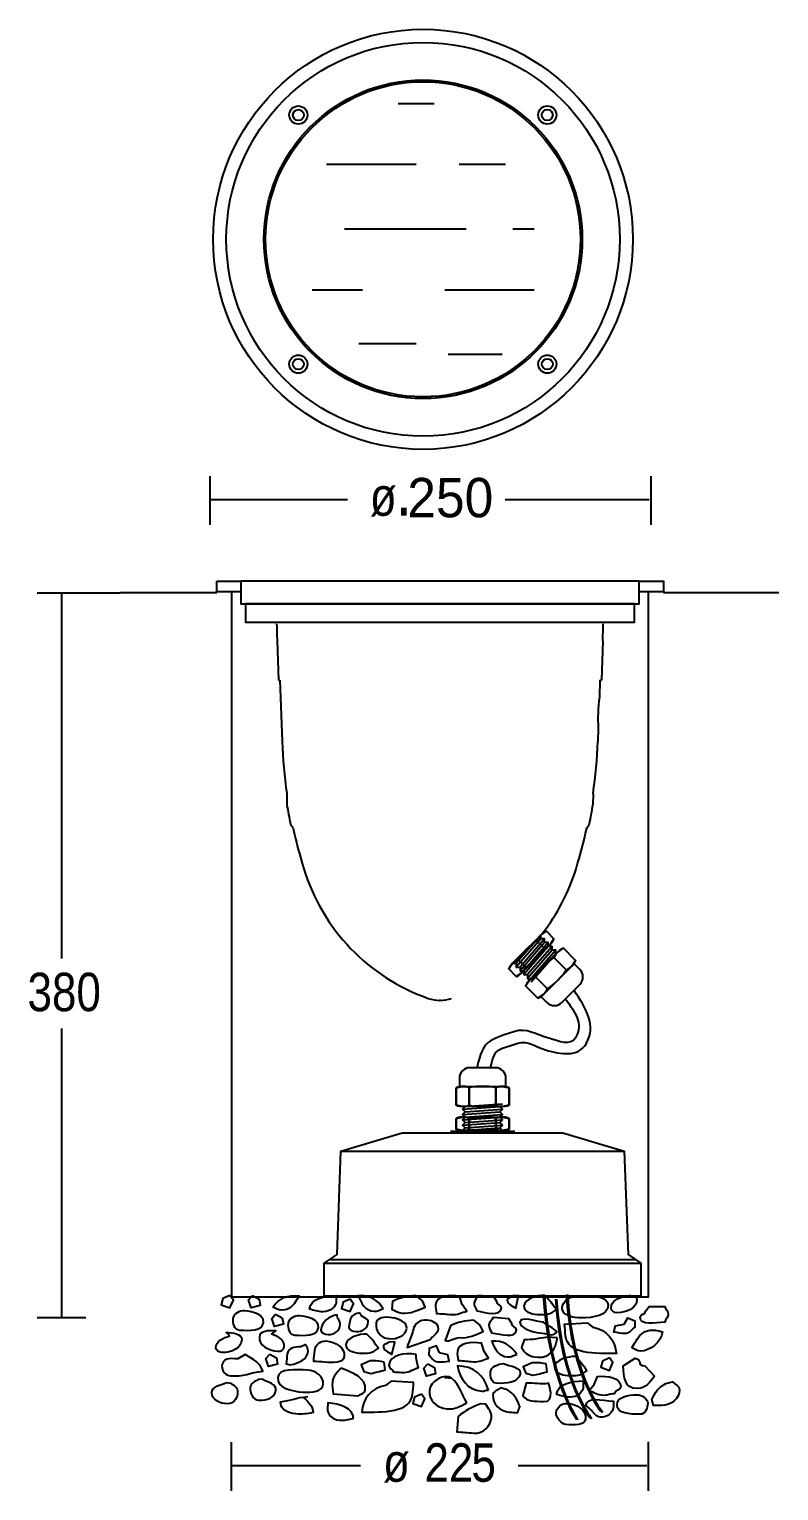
# Model space of a CAD drawing. Extents: x 31 to 154, y 43 to 283.
import ezdxf

# ---------------------------------------------------------------- set-up
doc = ezdxf.new("R2010")
doc.units = 0
doc.layers.add('LIVELLO_1', color=160, linetype='Continuous')
doc.styles.add('STD', font='txt')

# ---------------------------------------------------------------- blocks, each defined once
blk = doc.blocks.new('AI9-BLK2')
at = {"layer": 'LIVELLO_1', "color": 7}
blk.add_line((-0.18, -2.18), (0.97, -2.27), dxfattribs=at)
for points in [[(-35.42, 11.28), (-36.56, 10.78), (-36.85, 9.76), (-35.42, 9.25), (-34.85, 10.52)], [(-31.72, 11.28), (-30.63, 10.69), (-30.45, 9.65), (-31.92, 9.26), (-32.37, 10.57)], [(-15.7, 10.68), (-16.84, 10.17), (-17.13, 9.16), (-15.7, 8.65), (-15.12, 9.92)], [(-27.92, 8.24), (-26.83, 7.65), (-26.64, 6.61), (-28.12, 6.22), (-28.56, 7.53)], [(-28.89, 1.65), (-27.79, 1.05), (-27.61, 0.02), (-29.09, -0.38), (-29.53, 0.93)], [(-2.95, 0.07), (-1.86, -0.52), (-1.67, -1.56), (-3.15, -1.96), (-3.6, -0.64)], [(26.87, 1.04), (25.73, 0.53), (25.44, -0.48), (26.87, -0.99), (27.44, 0.28)], [(-3.97, -4.9), (-5.12, -5.41), (-5.41, -6.43), (-3.97, -6.93), (-3.4, -5.66)]]:
    blk.add_lwpolyline(points, close=True, dxfattribs=at)
for points, knots in [([(-28.37, 9.37), (-27.87, 9.24), (-27.51, 8.86), (-26.94, 8.86), (-25.44, 8.86), (-24.72, 10), (-24.08, 11.21), (-25.87, 11.53), (-27.44, 10.77), (-28.37, 9.37)], [0, 0, 0, 0, 1, 1, 1, 2, 2, 2, 3, 3, 3, 3]), ([(-22.37, 9.06), (-21.54, 8.84), (-20.99, 8.62), (-20.12, 8.62), (-18.95, 8.62), (-17.96, 9.4), (-17.96, 10.43), (-17.96, 10.77), (-18, 10.95), (-17.96, 11.28), (-19.91, 11.28), (-22.2, 10.8), (-22.37, 9.06)], [0, 0, 0, 0, 1, 1, 1, 2, 2, 2, 3, 3, 3, 4, 4, 4, 4]), ([(-10.28, 9.09), (-10.79, 9), (-11.19, 8.65), (-11.76, 8.7), (-13.25, 8.81), (-13.85, 10.01), (-14.38, 11.26), (-12.56, 11.44), (-11.07, 10.56), (-10.28, 9.09)], [0, 0, 0, 0, 1, 1, 1, 2, 2, 2, 3, 3, 3, 3]), ([(-3.83, 10.44), (-3.83, 10.44), (-3.35, 9.38), (-3.35, 9.38), (-4.7, 8.84), (-5.69, 8.28), (-7.19, 8.4), (-7.9, 8.46), (-8.23, 8.8), (-8.85, 9.04), (-8.85, 9.04), (-8.73, 10.31), (-8.73, 10.31), (-7.51, 10.97), (-6.34, 11.14), (-4.89, 11.28), (-4.89, 11.28), (-3.83, 10.44), (-3.83, 10.44)], [0, 0, 0, 0, 1, 1, 1, 2, 2, 2, 3, 3, 3, 4, 4, 4, 5, 5, 5, 6, 6, 6, 6]), ([(2.72, 9.81), (2.72, 9.81), (3.48, 8.73), (3.48, 8.73), (2.52, 8.49), (1.98, 8.08), (0.98, 8.16), (-0.02, 8.24), (-0.52, 8.27), (-1.52, 8.35), (-1.53, 8.93), (-1.71, 9.26), (-1.66, 9.83), (-1.51, 11.29), (0.66, 11.44), (2.28, 11.18), (2.28, 11.18), (2.72, 9.81), (2.72, 9.81)], [0, 0, 0, 0, 1, 1, 1, 2, 2, 2, 3, 3, 3, 4, 4, 4, 5, 5, 5, 6, 6, 6, 6]), ([(8.41, 10.28), (8.36, 9.77), (9.21, 9.71), (9.16, 9.2), (9.03, 7.81), (6.65, 8.5), (5.1, 8.75), (5, 9.2), (4.6, 9.55), (4.65, 10.06), (4.7, 10.57), (5.16, 10.85), (5.34, 11.28), (5.34, 11.28), (7.91, 11.08), (7.91, 11.08), (7.91, 11.08), (8.41, 10.28), (8.41, 10.28)], [0, 0, 0, 0, 1, 1, 1, 2, 2, 2, 3, 3, 3, 4, 4, 4, 5, 5, 5, 6, 6, 6, 6]), ([(11.05, 11.28), (11.05, 11.28), (11.97, 11.21), (11.97, 11.21), (11.97, 11.21), (11.49, 9.21), (11.49, 9.21), (10.88, 9.64), (10.05, 9.9), (10.11, 10.59), (10.15, 10.97), (10.87, 10.98), (11.05, 11.28)], [0, 0, 0, 0, 1, 1, 1, 2, 2, 2, 3, 3, 3, 4, 4, 4, 4]), ([(16.26, 11.27), (17.11, 10.5), (17.5, 9.88), (18.17, 8.97), (17.26, 8.19), (16.28, 8.08), (15, 8.18), (13.96, 8.26), (12.75, 8.69), (12.84, 9.61), (12.95, 10.71), (15.02, 11.37), (16.26, 11.27)], [0, 0, 0, 0, 1, 1, 1, 2, 2, 2, 3, 3, 3, 4, 4, 4, 4]), ([(21.92, 11.28), (20.5, 11.28), (19.13, 10.43), (19.13, 9.18), (19.13, 7.95), (20.87, 7.62), (22.25, 7.62), (24.17, 7.62), (26.67, 7.99), (26.67, 9.69), (26.67, 11.32), (23.75, 11.17), (21.92, 11.28)], [0, 0, 0, 0, 1, 1, 1, 2, 2, 2, 3, 3, 3, 4, 4, 4, 4]), ([(29.43, 11.2), (28.31, 10.9), (27.14, 10.35), (27.14, 9.28), (27.14, 8.83), (27.64, 8.46), (28.14, 8.46), (29.72, 8.46), (31.39, 9.2), (31.39, 10.61), (31.39, 11.61), (29.43, 11.2), (29.43, 11.2)], [0, 0, 0, 0, 1, 1, 1, 2, 2, 2, 3, 3, 3, 4, 4, 4, 4]), ([(-33.05, 8.79), (-31.6, 8.64), (-29.8, 8.17), (-29.93, 6.88), (-30.07, 5.44), (-32.2, 5.49), (-33.82, 5.62), (-34.77, 5.69), (-35.01, 6.71), (-34.92, 7.56), (-34.86, 8.22), (-33.79, 8.88), (-33.05, 8.79)], [0, 0, 0, 0, 1, 1, 1, 2, 2, 2, 3, 3, 3, 4, 4, 4, 4]), ([(-24.01, 7.97), (-22.56, 7.82), (-20.76, 7.34), (-20.89, 6.06), (-21.03, 4.62), (-23.16, 4.67), (-24.78, 4.8), (-25.73, 4.87), (-25.97, 5.89), (-25.88, 6.74), (-25.82, 7.4), (-24.75, 8.06), (-24.01, 7.97)], [0, 0, 0, 0, 1, 1, 1, 2, 2, 2, 3, 3, 3, 4, 4, 4, 4]), ([(-17.3, 6.46), (-17.39, 5.54), (-18.25, 4.83), (-19.29, 4.91), (-19.83, 4.95), (-20.52, 5.12), (-20.48, 5.59), (-20.34, 6.96), (-19.29, 7.87), (-17.8, 8.13), (-17.87, 7.47), (-17.23, 7.12), (-17.3, 6.46)], [0, 0, 0, 0, 1, 1, 1, 2, 2, 2, 3, 3, 3, 4, 4, 4, 4]), ([(-12.71, 6.91), (-12.8, 5.99), (-13.67, 5.28), (-14.71, 5.36), (-15.24, 5.4), (-15.94, 5.57), (-15.89, 6.04), (-15.76, 7.4), (-15.58, 8.2), (-14.09, 8.45), (-14.15, 7.79), (-12.65, 7.57), (-12.71, 6.91)], [0, 0, 0, 0, 1, 1, 1, 2, 2, 2, 3, 3, 3, 4, 4, 4, 4]), ([(-6.4, 5.91), (-6.52, 4.69), (-7.96, 4.1), (-9.33, 4.21), (-10.7, 4.31), (-11.54, 5.53), (-11.42, 6.74), (-11.25, 8.51), (-6.23, 7.67), (-6.4, 5.91)], [0, 0, 0, 0, 1, 1, 1, 2, 2, 2, 3, 3, 3, 3]), ([(-1.2, 5.84), (-1.29, 5.01), (-2.03, 4.75), (-2.53, 4.09), (-2.53, 4.09), (-6.35, 2.74), (-6.35, 2.74), (-6.3, 3.25), (-5.37, 5.14), (-5.32, 5.65), (-5.22, 6.66), (-4.22, 7.34), (-3.08, 7.26), (-2.15, 7.19), (-1.12, 6.66), (-1.2, 5.84)], [0, 0, 0, 0, 1, 1, 1, 2, 2, 2, 3, 3, 3, 4, 4, 4, 5, 5, 5, 5]), ([(5.66, 6.42), (5.66, 6.42), (6.13, 5.36), (6.13, 5.36), (4.78, 4.83), (3.79, 4.27), (2.29, 4.38), (1.58, 4.44), (0.55, 3.65), (-0.08, 3.89), (-0.08, 3.89), (0.76, 6.29), (0.76, 6.29), (1.97, 6.96), (3.14, 7.12), (4.59, 7.26), (4.59, 7.26), (5.66, 6.42), (5.66, 6.42)], [0, 0, 0, 0, 1, 1, 1, 2, 2, 2, 3, 3, 3, 4, 4, 4, 5, 5, 5, 6, 6, 6, 6]), ([(10.85, 6.68), (10.8, 6.17), (11.66, 6.11), (11.61, 5.6), (11.47, 4.21), (9.1, 4.9), (7.54, 5.15), (7.44, 5.61), (7.04, 5.96), (7.1, 6.46), (7.14, 6.97), (7.6, 7.25), (7.79, 7.68), (7.79, 7.68), (10.36, 7.48), (10.36, 7.48), (10.36, 7.48), (10.85, 6.68), (10.85, 6.68)], [0, 0, 0, 0, 1, 1, 1, 2, 2, 2, 3, 3, 3, 4, 4, 4, 5, 5, 5, 6, 6, 6, 6]), ([(16.06, 6.9), (16.9, 6.13), (17.58, 6.16), (18.25, 5.25), (17.34, 4.47), (16.7, 5.08), (15.41, 5.18), (14.38, 5.26), (12.09, 5.98), (12.18, 6.9), (12.29, 8), (14.81, 7), (16.06, 6.9)], [0, 0, 0, 0, 1, 1, 1, 2, 2, 2, 3, 3, 3, 4, 4, 4, 4]), ([(29.31, 6.56), (29.31, 6.56), (27.88, 6.31), (27.88, 6.31), (27.88, 6.31), (27.59, 5.29), (27.59, 5.29), (28.31, 5.22), (28.73, 5.03), (29.45, 5.03), (30.24, 5.03), (30.45, 5.73), (31.02, 6.05), (31.02, 6.05), (31.02, 7.13), (31.02, 7.13), (31.02, 7.13), (29.88, 7.64), (29.88, 7.64), (29.88, 7.64), (29.31, 6.56), (29.31, 6.56)], [0, 0, 0, 0, 1, 1, 1, 2, 2, 2, 3, 3, 3, 4, 4, 4, 5, 5, 5, 6, 6, 6, 7, 7, 7, 7]), ([(32.79, 8.71), (32.79, 8.2), (31.94, 8.2), (31.94, 7.7), (31.94, 6.3), (34.37, 6.81), (35.94, 6.93), (36.09, 7.38), (36.52, 7.7), (36.52, 8.2), (36.52, 8.71), (36.09, 9.03), (35.94, 9.47), (35.94, 9.47), (33.37, 9.47), (33.37, 9.47), (33.37, 9.47), (32.79, 8.71), (32.79, 8.71)], [0, 0, 0, 0, 1, 1, 1, 2, 2, 2, 3, 3, 3, 4, 4, 4, 5, 5, 5, 6, 6, 6, 6]), ([(-35.44, 4.65), (-36.56, 4.36), (-37.73, 3.8), (-37.73, 2.73), (-37.73, 2.29), (-37.23, 1.92), (-36.73, 1.92), (-35.15, 1.92), (-33.48, 2.66), (-33.48, 4.06), (-33.48, 5.06), (-34.94, 5.21), (-36.06, 5.21), (-36.06, 5.21), (-35.44, 4.65), (-35.44, 4.65)], [0, 0, 0, 0, 1, 1, 1, 2, 2, 2, 3, 3, 3, 4, 4, 4, 5, 5, 5, 5]), ([(-28.58, 4.96), (-27.49, 4.58), (-26.38, 3.94), (-26.49, 2.87), (-26.53, 2.43), (-27.07, 2.1), (-27.57, 2.14), (-29.14, 2.26), (-30.73, 3.13), (-30.59, 4.52), (-30.49, 5.52), (-29.03, 5.55), (-27.91, 5.47), (-27.91, 5.47), (-28.58, 4.96), (-28.58, 4.96)], [0, 0, 0, 0, 1, 1, 1, 2, 2, 2, 3, 3, 3, 4, 4, 4, 5, 5, 5, 5]), ([(-12.95, 4.94), (-12.1, 4.16), (-11.71, 3.54), (-11.04, 2.63), (-11.96, 1.85), (-12.93, 1.74), (-14.22, 1.84), (-15.25, 1.92), (-16.47, 2.35), (-16.38, 3.27), (-16.27, 4.38), (-14.19, 5.03), (-12.95, 4.94)], [0, 0, 0, 0, 1, 1, 1, 2, 2, 2, 3, 3, 3, 4, 4, 4, 4]), ([(23.21, 6.81), (23.21, 6.81), (19.5, 6.58), (19.5, 6.58), (19.57, 5.82), (19.61, 5.44), (19.68, 4.68), (19.99, 1.58), (24.5, 1.74), (28.02, 1.76), (27.81, 3.91), (26.49, 5.66), (24.14, 6.11), (24.14, 6.11), (23.21, 6.81), (23.21, 6.81)], [0, 0, 0, 0, 1, 1, 1, 2, 2, 2, 3, 3, 3, 4, 4, 4, 5, 5, 5, 5]), ([(30.54, 2.68), (31.04, 2.55), (31.4, 2.17), (31.97, 2.17), (33.48, 2.17), (35.4, 3.6), (35.57, 5.32), (32.2, 6.47), (31.47, 4.07), (30.54, 2.68)], [0, 0, 0, 0, 1, 1, 1, 2, 2, 2, 3, 3, 3, 3]), ([(-22.94, 3.23), (-22.78, 2.81), (-22.55, 2.57), (-22.59, 2.12), (-22.72, 0.8), (-24.07, 0.24), (-25.53, -0.1), (-25.53, -0.1), (-26.18, 0.1), (-26.18, 0.1), (-26.12, 0.73), (-26.08, 1.06), (-26.02, 1.69), (-25.93, 2.61), (-24.82, 2.89), (-23.77, 2.88), (-23.77, 2.88), (-22.94, 3.23), (-22.94, 3.23)], [0, 0, 0, 0, 1, 1, 1, 2, 2, 2, 3, 3, 3, 4, 4, 4, 5, 5, 5, 6, 6, 6, 6]), ([(-19.66, 3.83), (-20.62, 3.9), (-21.4, 3.15), (-21.49, 2.3), (-21.56, 1.6), (-21.6, 1.19), (-21.67, 0.49), (-20.96, 0.44), (-20.59, 0.41), (-19.88, 0.36), (-18.55, 0.25), (-16.77, 0.11), (-16.65, 1.29), (-16.51, 2.73), (-18.05, 3.7), (-19.66, 3.83)], [0, 0, 0, 0, 1, 1, 1, 2, 2, 2, 3, 3, 3, 4, 4, 4, 5, 5, 5, 5]), ([(-9.28, 3.71), (-9.28, 3.71), (-8.35, 3.64), (-8.35, 3.64), (-8.35, 3.64), (-8.84, 1.63), (-8.84, 1.63), (-9.44, 2.06), (-10.28, 2.32), (-10.21, 3.01), (-10.17, 3.39), (-9.45, 3.4), (-9.28, 3.71)], [0, 0, 0, 0, 1, 1, 1, 2, 2, 2, 3, 3, 3, 4, 4, 4, 4]), ([(-1.03, 1.9), (-1.03, 1.9), (0.37, 1.54), (0.37, 1.54), (0.37, 1.54), (0.56, 0.5), (0.56, 0.5), (-0.16, 0.49), (-0.61, 0.34), (-1.32, 0.39), (-2.11, 0.45), (-2.25, 1.16), (-2.79, 1.52), (-2.79, 1.52), (-2.69, 2.6), (-2.69, 2.6), (-2.69, 2.6), (-1.49, 3.02), (-1.49, 3.02), (-1.49, 3.02), (-1.03, 1.9), (-1.03, 1.9)], [0, 0, 0, 0, 1, 1, 1, 2, 2, 2, 3, 3, 3, 4, 4, 4, 5, 5, 5, 6, 6, 6, 7, 7, 7, 7]), ([(6.29, 2.08), (6.29, 2.08), (7.04, 1.01), (7.04, 1.01), (6.09, 0.76), (5.54, 0.36), (4.54, 0.43), (3.55, 0.51), (3.05, 0.55), (2.05, 0.63), (2.03, 1.2), (1.85, 1.54), (1.91, 2.11), (2.05, 3.56), (4.22, 3.71), (5.85, 3.46), (5.85, 3.46), (6.29, 2.08), (6.29, 2.08)], [0, 0, 0, 0, 1, 1, 1, 2, 2, 2, 3, 3, 3, 4, 4, 4, 5, 5, 5, 6, 6, 6, 6]), ([(11.65, 1.61), (11.14, 1.52), (10.74, 1.17), (10.17, 1.21), (8.67, 1.33), (8.07, 2.53), (7.55, 3.78), (9.36, 3.95), (10.86, 3.07), (11.65, 1.61)], [0, 0, 0, 0, 1, 1, 1, 2, 2, 2, 3, 3, 3, 3]), ([(18.35, 4.33), (18.03, 2.5), (17.16, 1.01), (15.09, 1.16), (13.66, 1.28), (13.13, 1.67), (12.45, 2.74), (12.45, 2.74), (12.85, 3.99), (12.85, 3.99), (14.37, 4.06), (15.17, 4.19), (16.64, 4.46), (16.64, 4.46), (18.35, 4.33), (18.35, 4.33)], [0, 0, 0, 0, 1, 1, 1, 2, 2, 2, 3, 3, 3, 4, 4, 4, 5, 5, 5, 5]), ([(-32.89, 1.61), (-31.51, 0.76), (-30.47, 0.27), (-30.02, -1.1), (-32.14, -1.38), (-33.21, -2.04), (-35.29, -1.88), (-36.16, -1.81), (-36.79, -1.06), (-36.72, -0.29), (-36.59, 1.04), (-35.6, 0.99), (-34.1, 0.88), (-34.1, 0.88), (-32.89, 1.61), (-32.89, 1.61)], [0, 0, 0, 0, 1, 1, 1, 2, 2, 2, 3, 3, 3, 4, 4, 4, 5, 5, 5, 5]), ([(-10.11, 0.37), (-10.11, 0.37), (-9.94, -0.92), (-9.94, -0.92), (-10.83, -1.17), (-11.42, -1.31), (-12.3, -1.5), (-12.3, -1.5), (-13.42, -1.16), (-13.42, -1.16), (-13.42, -1.16), (-13.89, -0.1), (-13.89, -0.1), (-13.89, -0.1), (-12.39, 0.55), (-12.39, 0.55), (-12.39, 0.55), (-11.44, 0.66), (-10.11, 0.37)], [0, 0, 0, 0, 1, 1, 1, 2, 2, 2, 3, 3, 3, 4, 4, 4, 5, 5, 5, 6, 6, 6, 6]), ([(-4.86, 1.6), (-4.87, 0.77), (-4.7, 0.25), (-4.49, -0.54), (-5.61, -0.89), (-6.09, -1.43), (-7.23, -1.34), (-7.73, -1.3), (-8.09, -1.28), (-8.59, -1.24), (-8.61, -0.79), (-9.39, -0.66), (-9.34, -0.16), (-9.17, 1.55), (-6.76, 2), (-4.86, 1.6)], [0, 0, 0, 0, 1, 1, 1, 2, 2, 2, 3, 3, 3, 4, 4, 4, 5, 5, 5, 5]), ([(9.5, 0.14), (8.56, 0.02), (7.44, -0.34), (7.36, -1.23), (7.28, -1.99), (7.47, -3.02), (8.32, -3.09), (9.97, -3.22), (11.85, -3.04), (12.21, -1.6), (12.46, -0.48), (10.61, -0.33), (9.5, 0.14)], [0, 0, 0, 0, 1, 1, 1, 2, 2, 2, 3, 3, 3, 4, 4, 4, 4]), ([(16.47, 0.07), (16.47, 0.07), (16.64, -1.22), (16.64, -1.22), (15.75, -1.47), (15.16, -1.61), (14.28, -1.8), (14.28, -1.8), (13.16, -1.45), (13.16, -1.45), (13.16, -1.45), (12.69, -0.4), (12.69, -0.4), (12.69, -0.4), (14.19, 0.25), (14.19, 0.25), (14.19, 0.25), (15.14, 0.36), (16.47, 0.07)], [0, 0, 0, 0, 1, 1, 1, 2, 2, 2, 3, 3, 3, 4, 4, 4, 5, 5, 5, 6, 6, 6, 6]), ([(21.28, 1.26), (22.13, 0.49), (22.53, -0.13), (23.19, -1.04), (22.28, -1.82), (21.3, -1.93), (20.02, -1.83), (18.98, -1.75), (17.77, -1.32), (17.86, -0.4), (17.97, 0.7), (20.04, 1.36), (21.28, 1.26)], [0, 0, 0, 0, 1, 1, 1, 2, 2, 2, 3, 3, 3, 4, 4, 4, 4]), ([(29.13, -0.27), (29.27, -2.11), (29.32, -3.97), (31.4, -3.97), (32.83, -3.97), (33.48, -2.96), (34.26, -1.94), (34.26, -1.94), (32.68, -0.27), (32.68, -0.27), (31.18, -0.08), (32.5, 0.64), (31.07, 1.02), (31.07, 1.02), (29.13, -0.27), (29.13, -0.27)], [0, 0, 0, 0, 1, 1, 1, 2, 2, 2, 3, 3, 3, 4, 4, 4, 5, 5, 5, 5]), ([(-22.69, -0.95), (-21.27, -1.06), (-19.99, -2.01), (-20.11, -3.26), (-20.23, -4.48), (-22.01, -4.67), (-23.38, -4.56), (-25.29, -4.42), (-27.74, -3.86), (-27.57, -2.16), (-27.41, -0.55), (-24.52, -0.92), (-22.69, -0.95)], [0, 0, 0, 0, 1, 1, 1, 2, 2, 2, 3, 3, 3, 4, 4, 4, 4]), ([(-17.22, -0.61), (-15.21, -1.34), (-13, -2.27), (-13.2, -4.23), (-13.25, -4.8), (-13.97, -4.81), (-14.44, -5.16), (-14.44, -5.16), (-18.5, -4.84), (-18.5, -4.84), (-18.5, -4.08), (-18.67, -3.62), (-18.59, -2.86), (-18.49, -1.85), (-17.8, -1.39), (-17.22, -0.61)], [0, 0, 0, 0, 1, 1, 1, 2, 2, 2, 3, 3, 3, 4, 4, 4, 5, 5, 5, 5]), ([(3.44, -6.29), (2.3, -6.97), (1.54, -7.42), (0.18, -7.31), (-1.53, -7.18), (-2.83, -5.8), (-2.68, -4.28), (-2.54, -2.83), (-0.17, -1.36), (0.97, -2.27), (2.36, -3.46), (2.52, -4.75), (3.44, -6.29)], [0, 0, 0, 0, 1, 1, 1, 2, 2, 2, 3, 3, 3, 4, 4, 4, 4]), ([(7, -4.23), (6.57, -4.2), (6.33, -4.43), (5.91, -4.4), (3.55, -4.22), (2.3, -2.34), (1.93, -0.27), (4.6, -0.22), (6.37, -1.89), (7, -4.23)], [0, 0, 0, 0, 1, 1, 1, 2, 2, 2, 3, 3, 3, 3]), ([(24.37, -3.31), (24.37, -3.31), (23.51, -4.33), (23.51, -4.33), (24.44, -4.64), (24.94, -5.09), (25.94, -5.09), (26.94, -5.09), (26.67, -4.83), (27.67, -4.83), (27.74, -4.26), (28.73, -4.2), (28.73, -3.63), (28.73, -2.17), (26.59, -1.85), (24.94, -1.98), (24.94, -1.98), (24.37, -3.31), (24.37, -3.31)], [0, 0, 0, 0, 1, 1, 1, 2, 2, 2, 3, 3, 3, 4, 4, 4, 5, 5, 5, 6, 6, 6, 6]), ([(-35.94, -2.99), (-37.02, -3.44), (-38.4, -3.58), (-38.4, -4.66), (-38.4, -5.8), (-37.06, -6.47), (-35.77, -6.47), (-34.73, -6.47), (-34.15, -5.43), (-34.15, -4.51), (-34.15, -3.84), (-34.73, -3.47), (-35.31, -3.11), (-35.31, -3.11), (-35.94, -2.99), (-35.94, -2.99)], [0, 0, 0, 0, 1, 1, 1, 2, 2, 2, 3, 3, 3, 4, 4, 4, 5, 5, 5, 5]), ([(-30.15, -2.45), (-29.11, -2.97), (-27.76, -3.22), (-27.87, -4.29), (-27.98, -5.43), (-29.37, -5.99), (-30.66, -5.89), (-31.7, -5.81), (-32.17, -4.74), (-32.08, -3.82), (-32.02, -3.15), (-31.4, -2.83), (-30.78, -2.51), (-30.78, -2.51), (-30.15, -2.45), (-30.15, -2.45)], [0, 0, 0, 0, 1, 1, 1, 2, 2, 2, 3, 3, 3, 4, 4, 4, 5, 5, 5, 5]), ([(-8.98, -2.78), (-8.98, -2.78), (-5.26, -3), (-5.26, -3), (-5.34, -3.76), (-5.38, -4.14), (-5.45, -4.9), (-5.76, -8), (-10.27, -7.84), (-13.79, -7.82), (-13.58, -5.67), (-12.25, -3.92), (-9.91, -3.47), (-9.91, -3.47), (-8.98, -2.78), (-8.98, -2.78)], [0, 0, 0, 0, 1, 1, 1, 2, 2, 2, 3, 3, 3, 4, 4, 4, 5, 5, 5, 5]), ([(10.14, -4.17), (11.29, -4.9), (11.7, -5.76), (12.16, -6.95), (12.16, -6.95), (11.78, -7.93), (11.78, -7.93), (11.28, -7.9), (10.92, -7.87), (10.42, -7.83), (8.85, -7.71), (7.62, -6.4), (7.75, -5.01), (7.82, -4.38), (8.54, -4.31), (9.02, -3.83), (9.02, -3.83), (10.14, -4.17), (10.14, -4.17)], [0, 0, 0, 0, 1, 1, 1, 2, 2, 2, 3, 3, 3, 4, 4, 4, 5, 5, 5, 6, 6, 6, 6]), ([(16.06, -6.12), (14.63, -6.01), (13.35, -6.19), (12.67, -5.12), (12.67, -5.12), (13.19, -3.08), (13.19, -3.08), (14.7, -3), (15.41, -3.38), (16.87, -3.11), (16.87, -3.11), (18.13, -6.28), (16.06, -6.12)], [0, 0, 0, 0, 1, 1, 1, 2, 2, 2, 3, 3, 3, 4, 4, 4, 4]), ([(18.17, -4.94), (19, -5.16), (19.54, -5.39), (20.42, -5.39), (21.58, -5.39), (22.58, -4.61), (22.58, -3.57), (22.58, -3.24), (22.54, -3.06), (22.58, -2.72), (20.62, -2.72), (18.33, -3.2), (18.17, -4.94)], [0, 0, 0, 0, 1, 1, 1, 2, 2, 2, 3, 3, 3, 4, 4, 4, 4]), ([(36.11, -3.15), (34.89, -3.78), (34.39, -4.61), (33.82, -5.75), (33.82, -5.75), (34.1, -6.76), (34.1, -6.76), (34.1, -6.76), (35.46, -6.76), (35.46, -6.76), (37.04, -6.76), (38.4, -5.56), (38.4, -4.16), (38.4, -3.53), (37.68, -3.4), (37.25, -2.89), (37.25, -2.89), (36.11, -3.15), (36.11, -3.15)], [0, 0, 0, 0, 1, 1, 1, 2, 2, 2, 3, 3, 3, 4, 4, 4, 5, 5, 5, 6, 6, 6, 6]), ([(-23.3, -5.5), (-22.41, -6.2), (-21.84, -6.84), (-21.74, -7.92), (-22.81, -8.13), (-23.49, -8.23), (-24.61, -8.14), (-25.9, -8.04), (-27.16, -7.32), (-27.13, -6.17), (-25.35, -5.9), (-24.47, -5.45), (-22.65, -5.29)], [0, 0, 0, 0, 1, 1, 1, 2, 2, 2, 3, 3, 3, 4, 4, 4, 4]), ([(-15.15, -8.88), (-16, -9.04), (-16.56, -9.21), (-17.43, -9.15), (-18.59, -9.05), (-19.51, -8.2), (-19.41, -7.17), (-19.38, -6.84), (-19.32, -6.66), (-19.33, -6.33), (-17.38, -6.48), (-15.14, -7.13), (-15.15, -8.88)], [0, 0, 0, 0, 1, 1, 1, 2, 2, 2, 3, 3, 3, 4, 4, 4, 4]), ([(6.58, -6.53), (6.94, -7.32), (7.61, -7.82), (7.52, -8.71), (7.38, -10.1), (6.17, -11.41), (4.6, -11.29), (3.53, -11.2), (2.89, -11.15), (1.82, -11.07), (1.82, -11.07), (2.07, -8.54), (2.07, -8.54), (3.18, -7.54), (4.23, -7.11), (5.73, -6.47), (5.73, -6.47), (6.58, -6.53), (6.58, -6.53)], [0, 0, 0, 0, 1, 1, 1, 2, 2, 2, 3, 3, 3, 4, 4, 4, 5, 5, 5, 6, 6, 6, 6]), ([(19.95, -6.41), (18.99, -6.33), (18.21, -7.09), (18.12, -7.93), (18.06, -8.64), (19.03, -9.82), (19.73, -9.87), (21.06, -9.98), (22.84, -10.12), (22.96, -8.94), (23.1, -7.5), (21.56, -6.53), (19.95, -6.41)], [0, 0, 0, 0, 1, 1, 1, 2, 2, 2, 3, 3, 3, 4, 4, 4, 4]), ([(22.98, -6.84), (23.82, -7.06), (24.51, -8.68), (25.39, -8.68), (26.55, -8.68), (27.55, -7.91), (27.55, -6.87), (27.55, -6.54), (27.51, -6.36), (27.55, -6.02), (25.59, -6.02), (23.15, -5.1), (22.98, -6.84)], [0, 0, 0, 0, 1, 1, 1, 2, 2, 2, 3, 3, 3, 4, 4, 4, 4]), ([(31.41, -4.99), (29.95, -5.02), (28.12, -5.35), (28.12, -6.65), (28.12, -8.09), (30.24, -8.2), (31.86, -8.2), (32.82, -8.2), (33.16, -7.2), (33.16, -6.35), (33.16, -5.69), (32.16, -4.95), (31.41, -4.99)], [0, 0, 0, 0, 1, 1, 1, 2, 2, 2, 3, 3, 3, 4, 4, 4, 4])]:
    blk.add_open_spline(points, degree=3, knots=knots, dxfattribs=at)
blk = doc.blocks.new('AI9-BLK1')
at = {"layer": 'LIVELLO_1', "color": 7}
for p, q in [((-1.55, 108.16), (4.33, 108.16)), ((-13.31, 98.17), (1.39, 98.17)), ((8.44, 98.17), (16.08, 98.17)), ((-10.37, 87.59), (9.61, 87.59)), ((17.25, 87.59), (20.78, 87.59)), ((-15.66, 77.6), (-7.43, 77.6)), ((6.09, 77.6), (20.78, 77.6)), ((-8.02, 68.79), (1.39, 68.79)), ((6.68, 67.03), (15.49, 67.03)), ((-32.42, 39.04), (-32.42, 47.04)), ((39.95, 39.05), (39.95, 47.04)), ((-9.86, 43.15), (-32.26, 43.15)), ((39.67, 43.15), (16.03, 43.15)), ((-60.82, 27.86), (-47.18, 27.86)), ((-56.83, 27.86), (-56.83, -32.09)), ((-31.33, 27.86), (-47.18, 27.86)), ((60.92, 27.86), (41.97, 27.86)), ((-25.11, 23.05), (35.76, 23.05)), ((-21.43, 20.02), (-21.21, 13.58)), ((32.03, 20.02), (31.81, 13.58)), ((-21.21, 13.58), (-20.97, 13.58)), ((31.57, 13.58), (31.47, 10.73)), ((31.57, 13.58), (31.81, 13.58)), ((31.29, 5.63), (31.21, 3.5)), ((-19.84, -5.04), (-19.82, -6.88)), ((30.44, -5.04), (30.42, -6.88)), ((21.85, -28.24), (17.83, -32.88)), ((21.85, -28.86), (17.83, -33.5)), ((22.47, -28.86), (18.45, -33.5)), ((22.47, -29.48), (18.45, -34.12)), ((23.09, -29.48), (19.07, -34.12)), ((23.09, -30.1), (19.07, -34.73)), ((23.7, -30.1), (19.68, -34.73)), ((23.7, -30.72), (19.68, -35.35)), ((24.32, -30.72), (20.3, -35.35)), ((24.32, -31.33), (20.3, -35.97)), ((5.15, -38.95), (5.45, -38.95)), ((-56.83, -43.58), (-56.83, -90.97)), ((13.28, -50.01), (11.24, -50.01)), ((9.03, -56.78), (15.15, -56.35)), ((9.03, -57.66), (15.15, -57.22)), ((9.47, -56.34), (15.59, -55.91)), ((9.47, -57.22), (15.59, -56.78)), ((9.03, -58.53), (15.15, -58.09)), ((9.03, -59.4), (15.15, -58.97)), ((9.03, -60.28), (15.15, -59.84)), ((9.47, -58.09), (15.59, -57.66)), ((9.47, -58.97), (15.59, -58.53)), ((9.47, -59.84), (15.59, -59.4)), ((7.02, -60.43), (17.57, -60.43)), ((-10.95, -63.67), (35.53, -63.67)), ((-12.8, -81.46), (37.37, -81.46)), ((-13.71, -82.06), (38.29, -82.06)), ((-60.82, -90.97), (-52.82, -90.97)), ((-28.91, -119.39), (-28.91, -111.39)), ((39.56, -119.38), (39.56, -111.38)), ((-7.74, -115.28), (-28.76, -115.28)), ((39.27, -115.28), (18.15, -115.28))]:
    blk.add_line(p, q, dxfattribs=at)
for points in [[(-31.33, 29.82), (-27.37, 29.82), (-27.37, 28.03), (-31.33, 28.03)], [(38.01, 29.82), (-27.37, 29.82), (-27.37, 26.06), (38.01, 26.06)], [(38.01, 29.82), (41.98, 29.82), (41.98, 28.03), (38.01, 28.03)], [(37.26, 26.06), (-26.62, 26.06), (-26.62, 23.05), (37.26, 23.05)], [(24.01, -28.86), (23.39, -29.79), (18.76, -34.43), (17.83, -35.05), (16.59, -33.81), (17.21, -32.88), (21.85, -28.24), (22.78, -27.63)], [(24.01, -28.86), (23.39, -29.79), (18.76, -34.43), (17.83, -35.05), (16.59, -33.81), (17.21, -32.88), (21.85, -28.24), (22.78, -27.63)], [(24.32, -31.33), (24.32, -30.72), (23.7, -30.72), (23.7, -30.1), (23.09, -30.1), (23.09, -29.48), (22.47, -29.48), (22.47, -28.86), (21.85, -28.86), (21.85, -28.24), (17.21, -32.88), (17.83, -32.88), (17.83, -33.5), (18.45, -33.5), (18.45, -34.12), (19.07, -34.12), (19.07, -34.73), (19.68, -34.73), (19.68, -35.35), (20.3, -35.35)], [(24.32, -31.33), (24.32, -30.72), (23.7, -30.72), (23.7, -30.1), (23.09, -30.1), (23.09, -29.48), (22.47, -29.48), (22.47, -28.86), (21.85, -28.86), (21.85, -28.24), (17.21, -32.88), (17.83, -32.88), (17.83, -33.5), (18.45, -33.5), (18.45, -34.12), (19.07, -34.12), (19.07, -34.73), (19.68, -34.73), (19.68, -35.35), (20.3, -35.35)], [(27.57, -32.42), (26.95, -33.34), (22.31, -37.98), (21.38, -38.6), (19.37, -36.59), (19.99, -35.66), (24.63, -31.03), (25.56, -30.41)], [(27.57, -32.42), (26.95, -33.34), (22.31, -37.98), (21.38, -38.6), (19.37, -36.59), (19.99, -35.66), (24.63, -31.03), (25.56, -30.41)], [(7.94, -53.28), (9.03, -53.07), (15.59, -53.07), (16.68, -53.28), (16.68, -56.13), (15.59, -56.34), (9.03, -56.34), (7.94, -56.13)], [(7.94, -53.28), (9.03, -53.07), (15.59, -53.07), (16.68, -53.28), (16.68, -56.13), (15.59, -56.34), (9.03, -56.34), (7.94, -56.13)], [(9.47, -56.34), (9.03, -56.78), (9.47, -57.22), (9.03, -57.66), (9.47, -58.09), (9.03, -58.53), (9.47, -58.97), (9.03, -59.4), (9.47, -59.84), (9.03, -60.28), (15.59, -60.28), (15.15, -59.84), (15.59, -59.4), (15.15, -58.97), (15.59, -58.53), (15.15, -58.09), (15.59, -57.66), (15.15, -57.22), (15.59, -56.78), (15.15, -56.34)], [(9.47, -56.34), (9.03, -56.78), (9.47, -57.22), (9.03, -57.66), (9.47, -58.09), (9.03, -58.53), (9.47, -58.97), (9.03, -59.4), (9.47, -59.84), (9.03, -60.28), (15.59, -60.28), (15.15, -59.84), (15.59, -59.4), (15.15, -58.97), (15.59, -58.53), (15.15, -58.09), (15.59, -57.66), (15.15, -57.22), (15.59, -56.78), (15.15, -56.34)], [(7.94, -58.31), (9.03, -58.09), (15.59, -58.09), (16.68, -58.31), (16.68, -60.06), (15.59, -60.28), (9.03, -60.28), (7.94, -60.06)], [(7.94, -58.31), (9.03, -58.09), (15.59, -58.09), (16.68, -58.31), (16.68, -60.06), (15.59, -60.28), (9.03, -60.28), (7.94, -60.06)], [(-13.71, -87.49), (-13.71, -82.06), (-11.59, -80.65), (-10.95, -63.67), (-0.91, -60.71), (25.5, -60.71), (35.53, -63.67), (36.18, -80.65), (38.29, -82.06), (38.29, -87.49)]]:
    blk.add_lwpolyline(points, close=True, dxfattribs=at)
blk.add_lwpolyline([(-28.91, 27.86), (-28.91, -87.59), (39.56, -87.59), (39.56, 27.86)], dxfattribs=at)
for centre, radius in [((2.53, 85.86), 34.45), ((2.53, 85.86), 32.29), ((2.53, 85.86), 26.13), ((2.53, 85.86), 25.84), ((-17.93, 106.24), 1.49), ((-17.93, 106.24), 0.893), ((22.92, 106.25), 1.49), ((22.92, 106.25), 0.893), ((-17.94, 65.39), 1.49), ((-17.94, 65.39), 0.893), ((22.93, 65.39), 1.49), ((22.93, 65.39), 0.893)]:
    blk.add_circle(centre, radius, dxfattribs=at)
for points in [[(-21.5, 22.74), (-21.51, 22.77), (-21.51, 22.79), (-21.51, 22.82)], [(-21.5, 22.74), (-21.49, 21.84), (-21.46, 20.93), (-21.43, 20.02)], [(32.03, 20.02), (32.06, 20.93), (32.09, 21.84), (32.11, 22.74)], [(32.11, 22.82), (32.11, 22.79), (32.11, 22.77), (32.11, 22.74)], [(31.47, 10.73), (31.24, 9.04), (31.18, 7.33), (31.29, 5.63)], [(30.44, -5.04), (30.85, -2.21), (31.11, 0.65), (31.21, 3.5)], [(-19.82, -6.88), (-19.65, -7.93), (-19.45, -8.98), (-19.24, -10.02)], [(29.84, -10.02), (30.05, -8.98), (30.25, -7.93), (30.42, -6.88)], [(-19.24, -10.02), (-19.21, -10.16), (-19.13, -10.29), (-19.01, -10.37)], [(-18.79, -10.72), (-18.82, -10.58), (-18.9, -10.46), (-19.01, -10.37)], [(-18.79, -10.72), (-18.31, -12.96), (-17.73, -15.17), (-17.05, -17.36)], [(27.66, -17.36), (28.33, -15.17), (28.91, -12.96), (29.39, -10.72)], [(29.62, -10.37), (29.5, -10.46), (29.42, -10.58), (29.39, -10.72)], [(29.62, -10.37), (29.73, -10.29), (29.81, -10.16), (29.84, -10.02)], [(-17.05, -17.36), (-13.99, -27.31), (-6.4, -35.21), (3.38, -38.63)], [(22.09, -27.99), (24.58, -24.82), (26.47, -21.22), (27.66, -17.36)], [(3.38, -38.63), (4, -38.85), (4.65, -38.96), (5.3, -38.96)], [(5.3, -38.96), (5.95, -38.96), (6.6, -38.85), (7.22, -38.63)], [(22.25, -87.36), (23.14, -101.32), (27.74, -107.74), (27.74, -107.74)], [(22.45, -87.35), (23.33, -101.31), (27.93, -107.73), (27.93, -107.73)], [(24.27, -87.99), (25.16, -101.95), (30.05, -107.57), (30.05, -107.57)], [(24.46, -87.98), (25.35, -101.94), (30.25, -107.56), (30.25, -107.56)], [(26.04, -87.23), (26.93, -101.19), (31.86, -106.51), (31.86, -106.51)], [(26.23, -87.22), (27.12, -101.18), (32.06, -106.5), (32.06, -106.5)]]:
    blk.add_open_spline(points, degree=3, dxfattribs=at)
for points, knots in [([(-20.97, 13.58), (-20.97, 13.58), (-20.61, 3.5), (-20.61, 3.5), (-20.5, 0.65), (-20.25, -2.21), (-19.84, -5.04)], [0, 0, 0, 0, 1, 1, 1, 2, 2, 2, 2]), ([(24.01, -28.86), (24.01, -28.86), (23.86, -29.33), (23.39, -29.79), (22.93, -30.26), (22.47, -30.41), (22.47, -30.41), (22.47, -30.41), (21.23, -29.17), (21.23, -29.17), (21.23, -29.17), (21.38, -28.71), (21.85, -28.24), (22.31, -27.78), (22.78, -27.63), (22.78, -27.63), (22.78, -27.63), (24.01, -28.86), (24.01, -28.86)], [0, 0, 0, 0, 1, 1, 1, 2, 2, 2, 3, 3, 3, 4, 4, 4, 5, 5, 5, 6, 6, 6, 6]), ([(24.01, -28.86), (24.01, -28.86), (23.86, -29.33), (23.39, -29.79), (22.93, -30.26), (22.47, -30.41), (22.47, -30.41), (22.47, -30.41), (21.23, -29.17), (21.23, -29.17), (21.23, -29.17), (21.38, -28.71), (21.85, -28.24), (22.31, -27.78), (22.78, -27.63), (22.78, -27.63), (22.78, -27.63), (24.01, -28.86), (24.01, -28.86)], [0, 0, 0, 0, 1, 1, 1, 2, 2, 2, 3, 3, 3, 4, 4, 4, 5, 5, 5, 6, 6, 6, 6]), ([(22.47, -30.41), (22.47, -30.41), (22.31, -30.87), (21.08, -32.11), (19.84, -33.34), (19.37, -33.5), (19.37, -33.5), (19.37, -33.5), (18.14, -32.26), (18.14, -32.26), (18.14, -32.26), (18.29, -31.8), (19.53, -30.56), (20.77, -29.33), (21.23, -29.17), (21.23, -29.17), (21.23, -29.17), (22.47, -30.41), (22.47, -30.41)], [0, 0, 0, 0, 1, 1, 1, 2, 2, 2, 3, 3, 3, 4, 4, 4, 5, 5, 5, 6, 6, 6, 6]), ([(22.47, -30.41), (22.47, -30.41), (22.31, -30.87), (21.08, -32.11), (19.84, -33.34), (19.37, -33.5), (19.37, -33.5), (19.37, -33.5), (18.14, -32.26), (18.14, -32.26), (18.14, -32.26), (18.29, -31.8), (19.53, -30.56), (20.77, -29.33), (21.23, -29.17), (21.23, -29.17), (21.23, -29.17), (22.47, -30.41), (22.47, -30.41)], [0, 0, 0, 0, 1, 1, 1, 2, 2, 2, 3, 3, 3, 4, 4, 4, 5, 5, 5, 6, 6, 6, 6]), ([(27.57, -32.42), (27.57, -32.42), (27.41, -32.88), (26.95, -33.34), (26.48, -33.81), (26.02, -33.96), (26.02, -33.96), (26.02, -33.96), (24.01, -31.95), (24.01, -31.95), (24.01, -31.95), (24.16, -31.49), (24.63, -31.03), (25.09, -30.56), (25.56, -30.41), (25.56, -30.41), (25.56, -30.41), (27.57, -32.42), (27.57, -32.42)], [0, 0, 0, 0, 1, 1, 1, 2, 2, 2, 3, 3, 3, 4, 4, 4, 5, 5, 5, 6, 6, 6, 6]), ([(27.57, -32.42), (27.57, -32.42), (27.41, -32.88), (26.95, -33.34), (26.48, -33.81), (26.02, -33.96), (26.02, -33.96), (26.02, -33.96), (24.01, -31.95), (24.01, -31.95), (24.01, -31.95), (24.16, -31.49), (24.63, -31.03), (25.09, -30.56), (25.56, -30.41), (25.56, -30.41), (25.56, -30.41), (27.57, -32.42), (27.57, -32.42)], [0, 0, 0, 0, 1, 1, 1, 2, 2, 2, 3, 3, 3, 4, 4, 4, 5, 5, 5, 6, 6, 6, 6]), ([(19.37, -33.5), (19.37, -33.5), (19.22, -33.96), (18.76, -34.43), (18.29, -34.89), (17.83, -35.05), (17.83, -35.05), (17.83, -35.05), (16.59, -33.81), (16.59, -33.81), (16.59, -33.81), (16.75, -33.34), (17.21, -32.88), (17.68, -32.42), (18.14, -32.26), (18.14, -32.26), (18.14, -32.26), (19.37, -33.5), (19.37, -33.5)], [0, 0, 0, 0, 1, 1, 1, 2, 2, 2, 3, 3, 3, 4, 4, 4, 5, 5, 5, 6, 6, 6, 6]), ([(19.37, -33.5), (19.37, -33.5), (19.22, -33.96), (18.76, -34.43), (18.29, -34.89), (17.83, -35.05), (17.83, -35.05), (17.83, -35.05), (16.59, -33.81), (16.59, -33.81), (16.59, -33.81), (16.75, -33.34), (17.21, -32.88), (17.68, -32.42), (18.14, -32.26), (18.14, -32.26), (18.14, -32.26), (19.37, -33.5), (19.37, -33.5)], [0, 0, 0, 0, 1, 1, 1, 2, 2, 2, 3, 3, 3, 4, 4, 4, 5, 5, 5, 6, 6, 6, 6]), ([(26.02, -33.96), (26.02, -33.96), (25.87, -34.43), (24.63, -35.66), (23.39, -36.9), (22.93, -37.05), (22.93, -37.05), (22.93, -37.05), (20.92, -35.05), (20.92, -35.05), (20.92, -35.05), (21.08, -34.58), (22.31, -33.34), (23.55, -32.11), (24.01, -31.95), (24.01, -31.95), (24.01, -31.95), (26.02, -33.96), (26.02, -33.96)], [0, 0, 0, 0, 1, 1, 1, 2, 2, 2, 3, 3, 3, 4, 4, 4, 5, 5, 5, 6, 6, 6, 6]), ([(26.02, -33.96), (26.02, -33.96), (25.87, -34.43), (24.63, -35.66), (23.39, -36.9), (22.93, -37.05), (22.93, -37.05), (22.93, -37.05), (20.92, -35.05), (20.92, -35.05), (20.92, -35.05), (21.08, -34.58), (22.31, -33.34), (23.55, -32.11), (24.01, -31.95), (24.01, -31.95), (24.01, -31.95), (26.02, -33.96), (26.02, -33.96)], [0, 0, 0, 0, 1, 1, 1, 2, 2, 2, 3, 3, 3, 4, 4, 4, 5, 5, 5, 6, 6, 6, 6]), ([(28.26, -36.36), (28.26, -36.36), (25.32, -39.29), (25.32, -39.29), (24.64, -39.98), (23.53, -39.98), (22.85, -39.29), (22.85, -39.29), (21.92, -38.37), (21.92, -38.37), (21.92, -38.37), (27.33, -32.96), (27.33, -32.96), (27.33, -32.96), (28.26, -33.89), (28.26, -33.89), (28.94, -34.57), (28.94, -35.67), (28.26, -36.36)], [0, 0, 0, 0, 1, 1, 1, 2, 2, 2, 3, 3, 3, 4, 4, 4, 5, 5, 5, 6, 6, 6, 6]), ([(22.93, -37.05), (22.93, -37.05), (22.77, -37.52), (22.31, -37.98), (21.85, -38.44), (21.38, -38.6), (21.38, -38.6), (21.38, -38.6), (19.37, -36.59), (19.37, -36.59), (19.37, -36.59), (19.53, -36.13), (19.99, -35.66), (20.46, -35.2), (20.92, -35.05), (20.92, -35.05), (20.92, -35.05), (22.93, -37.05), (22.93, -37.05)], [0, 0, 0, 0, 1, 1, 1, 2, 2, 2, 3, 3, 3, 4, 4, 4, 5, 5, 5, 6, 6, 6, 6]), ([(22.93, -37.05), (22.93, -37.05), (22.77, -37.52), (22.31, -37.98), (21.85, -38.44), (21.38, -38.6), (21.38, -38.6), (21.38, -38.6), (19.37, -36.59), (19.37, -36.59), (19.37, -36.59), (19.53, -36.13), (19.99, -35.66), (20.46, -35.2), (20.92, -35.05), (20.92, -35.05), (20.92, -35.05), (22.93, -37.05), (22.93, -37.05)], [0, 0, 0, 0, 1, 1, 1, 2, 2, 2, 3, 3, 3, 4, 4, 4, 5, 5, 5, 6, 6, 6, 6]), ([(13.58, -50), (13.58, -50), (11.4, -49.89), (11.4, -49.89), (12.4, -45.49), (13.22, -45.54), (17.45, -44.1), (19.55, -43.4), (21.03, -44.57), (23.18, -45.17), (24.83, -45.64), (26.71, -46.55), (27.57, -45.08), (28.91, -42.78), (27.45, -40.83), (25.92, -38.7), (25.92, -38.7), (27.31, -37.31), (27.31, -37.31), (29.23, -40.27), (31.09, -42.99), (29.28, -46.09), (27.97, -48.33), (25.16, -47.79), (22.65, -47.08), (20.91, -46.6), (19.78, -45.42), (18.08, -45.99), (14.72, -47.13), (14.43, -46.57), (13.58, -50)], [0, 0, 0, 0, 1, 1, 1, 2, 2, 2, 3, 3, 3, 4, 4, 4, 5, 5, 5, 6, 6, 6, 7, 7, 7, 8, 8, 8, 9, 9, 9, 10, 10, 10, 10]), ([(10.23, -50.01), (10.23, -50.01), (14.39, -50.01), (14.39, -50.01), (15.35, -50.01), (16.13, -50.79), (16.13, -51.76), (16.13, -51.76), (16.13, -53.07), (16.13, -53.07), (16.13, -53.07), (8.49, -53.07), (8.49, -53.07), (8.49, -53.07), (8.49, -51.76), (8.49, -51.76), (8.49, -50.79), (9.27, -50.01), (10.23, -50.01)], [0, 0, 0, 0, 1, 1, 1, 2, 2, 2, 3, 3, 3, 4, 4, 4, 5, 5, 5, 6, 6, 6, 6]), ([(7.94, -53.28), (7.94, -53.28), (8.37, -53.07), (9.03, -53.07), (9.69, -53.07), (10.12, -53.28), (10.12, -53.28), (10.12, -53.28), (10.12, -56.13), (10.12, -56.13), (10.12, -56.13), (9.69, -56.34), (9.03, -56.34), (8.37, -56.34), (7.94, -56.13), (7.94, -56.13), (7.94, -56.13), (7.94, -53.28), (7.94, -53.28)], [0, 0, 0, 0, 1, 1, 1, 2, 2, 2, 3, 3, 3, 4, 4, 4, 5, 5, 5, 6, 6, 6, 6]), ([(7.94, -53.28), (7.94, -53.28), (8.37, -53.07), (9.03, -53.07), (9.69, -53.07), (10.12, -53.28), (10.12, -53.28), (10.12, -53.28), (10.12, -56.13), (10.12, -56.13), (10.12, -56.13), (9.69, -56.34), (9.03, -56.34), (8.37, -56.34), (7.94, -56.13), (7.94, -56.13), (7.94, -56.13), (7.94, -53.28), (7.94, -53.28)], [0, 0, 0, 0, 1, 1, 1, 2, 2, 2, 3, 3, 3, 4, 4, 4, 5, 5, 5, 6, 6, 6, 6]), ([(10.12, -53.28), (10.12, -53.28), (10.56, -53.07), (12.31, -53.07), (14.06, -53.07), (14.49, -53.28), (14.49, -53.28), (14.49, -53.28), (14.49, -56.13), (14.49, -56.13), (14.49, -56.13), (14.06, -56.34), (12.31, -56.34), (10.56, -56.34), (10.12, -56.13), (10.12, -56.13), (10.12, -56.13), (10.12, -53.28), (10.12, -53.28)], [0, 0, 0, 0, 1, 1, 1, 2, 2, 2, 3, 3, 3, 4, 4, 4, 5, 5, 5, 6, 6, 6, 6]), ([(10.12, -53.28), (10.12, -53.28), (10.56, -53.07), (12.31, -53.07), (14.06, -53.07), (14.49, -53.28), (14.49, -53.28), (14.49, -53.28), (14.49, -56.13), (14.49, -56.13), (14.49, -56.13), (14.06, -56.34), (12.31, -56.34), (10.56, -56.34), (10.12, -56.13), (10.12, -56.13), (10.12, -56.13), (10.12, -53.28), (10.12, -53.28)], [0, 0, 0, 0, 1, 1, 1, 2, 2, 2, 3, 3, 3, 4, 4, 4, 5, 5, 5, 6, 6, 6, 6]), ([(14.49, -53.28), (14.49, -53.28), (14.93, -53.07), (15.59, -53.07), (16.24, -53.07), (16.68, -53.28), (16.68, -53.28), (16.68, -53.28), (16.68, -56.13), (16.68, -56.13), (16.68, -56.13), (16.24, -56.34), (15.59, -56.34), (14.93, -56.34), (14.49, -56.13), (14.49, -56.13), (14.49, -56.13), (14.49, -53.28), (14.49, -53.28)], [0, 0, 0, 0, 1, 1, 1, 2, 2, 2, 3, 3, 3, 4, 4, 4, 5, 5, 5, 6, 6, 6, 6]), ([(14.49, -53.28), (14.49, -53.28), (14.93, -53.07), (15.59, -53.07), (16.24, -53.07), (16.68, -53.28), (16.68, -53.28), (16.68, -53.28), (16.68, -56.13), (16.68, -56.13), (16.68, -56.13), (16.24, -56.34), (15.59, -56.34), (14.93, -56.34), (14.49, -56.13), (14.49, -56.13), (14.49, -56.13), (14.49, -53.28), (14.49, -53.28)], [0, 0, 0, 0, 1, 1, 1, 2, 2, 2, 3, 3, 3, 4, 4, 4, 5, 5, 5, 6, 6, 6, 6]), ([(7.94, -58.31), (7.94, -58.31), (8.37, -58.09), (9.03, -58.09), (9.69, -58.09), (10.12, -58.31), (10.12, -58.31), (10.12, -58.31), (10.12, -60.06), (10.12, -60.06), (10.12, -60.06), (9.69, -60.28), (9.03, -60.28), (8.37, -60.28), (7.94, -60.06), (7.94, -60.06), (7.94, -60.06), (7.94, -58.31), (7.94, -58.31)], [0, 0, 0, 0, 1, 1, 1, 2, 2, 2, 3, 3, 3, 4, 4, 4, 5, 5, 5, 6, 6, 6, 6]), ([(7.94, -58.31), (7.94, -58.31), (8.37, -58.09), (9.03, -58.09), (9.69, -58.09), (10.12, -58.31), (10.12, -58.31), (10.12, -58.31), (10.12, -60.06), (10.12, -60.06), (10.12, -60.06), (9.69, -60.28), (9.03, -60.28), (8.37, -60.28), (7.94, -60.06), (7.94, -60.06), (7.94, -60.06), (7.94, -58.31), (7.94, -58.31)], [0, 0, 0, 0, 1, 1, 1, 2, 2, 2, 3, 3, 3, 4, 4, 4, 5, 5, 5, 6, 6, 6, 6]), ([(10.12, -58.31), (10.12, -58.31), (10.56, -58.09), (12.31, -58.09), (14.06, -58.09), (14.49, -58.31), (14.49, -58.31), (14.49, -58.31), (14.49, -60.06), (14.49, -60.06), (14.49, -60.06), (14.06, -60.28), (12.31, -60.28), (10.56, -60.28), (10.12, -60.06), (10.12, -60.06), (10.12, -60.06), (10.12, -58.31), (10.12, -58.31)], [0, 0, 0, 0, 1, 1, 1, 2, 2, 2, 3, 3, 3, 4, 4, 4, 5, 5, 5, 6, 6, 6, 6]), ([(10.12, -58.31), (10.12, -58.31), (10.56, -58.09), (12.31, -58.09), (14.06, -58.09), (14.49, -58.31), (14.49, -58.31), (14.49, -58.31), (14.49, -60.06), (14.49, -60.06), (14.49, -60.06), (14.06, -60.28), (12.31, -60.28), (10.56, -60.28), (10.12, -60.06), (10.12, -60.06), (10.12, -60.06), (10.12, -58.31), (10.12, -58.31)], [0, 0, 0, 0, 1, 1, 1, 2, 2, 2, 3, 3, 3, 4, 4, 4, 5, 5, 5, 6, 6, 6, 6]), ([(14.49, -58.31), (14.49, -58.31), (14.93, -58.09), (15.59, -58.09), (16.24, -58.09), (16.68, -58.31), (16.68, -58.31), (16.68, -58.31), (16.68, -60.06), (16.68, -60.06), (16.68, -60.06), (16.24, -60.28), (15.59, -60.28), (14.93, -60.28), (14.49, -60.06), (14.49, -60.06), (14.49, -60.06), (14.49, -58.31), (14.49, -58.31)], [0, 0, 0, 0, 1, 1, 1, 2, 2, 2, 3, 3, 3, 4, 4, 4, 5, 5, 5, 6, 6, 6, 6]), ([(14.49, -58.31), (14.49, -58.31), (14.93, -58.09), (15.59, -58.09), (16.24, -58.09), (16.68, -58.31), (16.68, -58.31), (16.68, -58.31), (16.68, -60.06), (16.68, -60.06), (16.68, -60.06), (16.24, -60.28), (15.59, -60.28), (14.93, -60.28), (14.49, -60.06), (14.49, -60.06), (14.49, -60.06), (14.49, -58.31), (14.49, -58.31)], [0, 0, 0, 0, 1, 1, 1, 2, 2, 2, 3, 3, 3, 4, 4, 4, 5, 5, 5, 6, 6, 6, 6])]:
    blk.add_open_spline(points, degree=3, knots=knots, dxfattribs=at)
blk.add_blockref('AI9-BLK2', (6.25, -98.65), dxfattribs=at)
at = {"layer": 'LIVELLO_1', "color": 7, "attachment_point": 1, "style": 'STD'}
for s, insert, char_height in [('\\fMyriad Roman|b0|i0;\\H6.4586;\\W0.98;\\C7;250', (-0.06, 46.73), 6.4586), ('\\fArial Narrow|b0|i0;\\H6.2993;\\C7;ø', (-6.21, 46.82), 6.2993), ('\\fArial Narrow|b0|i0;\\H8.3990;\\C7;.', (-1.97, 48.92), 8.399), ('\\fArial Narrow|b0|i0;\\H6.2993;\\C7;380', (-62.39, -34.43), 6.2993), ('\\fArial Narrow|b0|i0;\\H6.2993;\\C7;22', (2.76, -111.61), 6.2993), ('\\fArial Narrow|b0|i0;\\H6.2993;\\C7;5', (10.48, -111.61), 6.2993), ('\\fArial Narrow|b0|i0;\\H6.2993;\\C7;ø', (-4.05, -111.61), 6.2993)]:
    blk.add_mtext(s, dxfattribs=dict(at, insert=insert, char_height=char_height))

msp = doc.modelspace()

# ---------------------------------------------------------------- block references
at = {"layer": 'LIVELLO_1', "color": 7}
msp.add_blockref('AI9-BLK1', (92.943595, 162.318947), dxfattribs=at)

doc.saveas('drawing.dxf')
